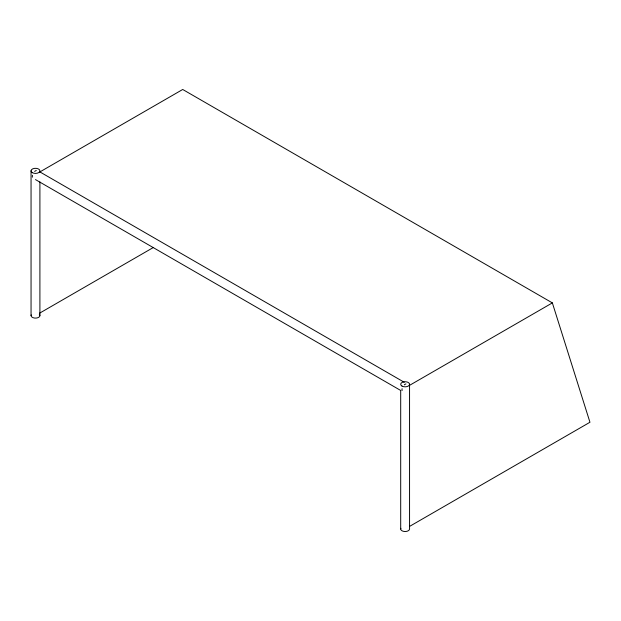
<?xml version="1.0" encoding="UTF-8"?>
<svg xmlns="http://www.w3.org/2000/svg" width="621" height="621" viewBox="0 0 621 621"><rect width="100%" height="100%" fill="white"/><g stroke="black" fill="none" stroke-linecap="round" stroke-linejoin="round"><path stroke-width="0.93" d="M39.449 172.188L182.714 89.478L552.356 302.893L589.95 422.257L409.938 526.189M39.449 313.263L153.317 247.515M409.938 385.121L552.356 302.893M39.907 171.924L404.287 382.295M35.482 179.593L400.7 390.454L400.7 528.968M409.557 384.275L409.557 528.968A4.432 2.554 0 0 1 404.55 531.498A4.432 2.554 0 0 1 400.848 528.3M39.907 181.883L39.907 315.553M31.05 170.86L31.05 315.553M32.455 177.164A4.432 2.562 -60 0 1 32.455 175.293M34.667 171.458A4.432 2.562 -60 0 1 36.29 170.519M402.098 390.578A4.432 2.562 -60 0 1 402.098 388.707M404.318 384.865A4.432 2.562 -60 0 1 405.94 383.933M39.317 314.273A4.432 2.554 0 0 1 36.057 318.092A4.432 2.554 0 0 1 31.197 314.894M401.997 386.083A4.432 2.554 0 0 0 409.41 384.935A4.432 2.554 0 0 0 403.984 381.806A4.432 2.554 0 0 0 401.997 386.083M32.346 172.669A4.432 2.554 0 0 0 39.76 171.528A4.432 2.554 0 0 0 34.334 168.392A4.432 2.554 0 0 0 32.346 172.669"/></g></svg>
